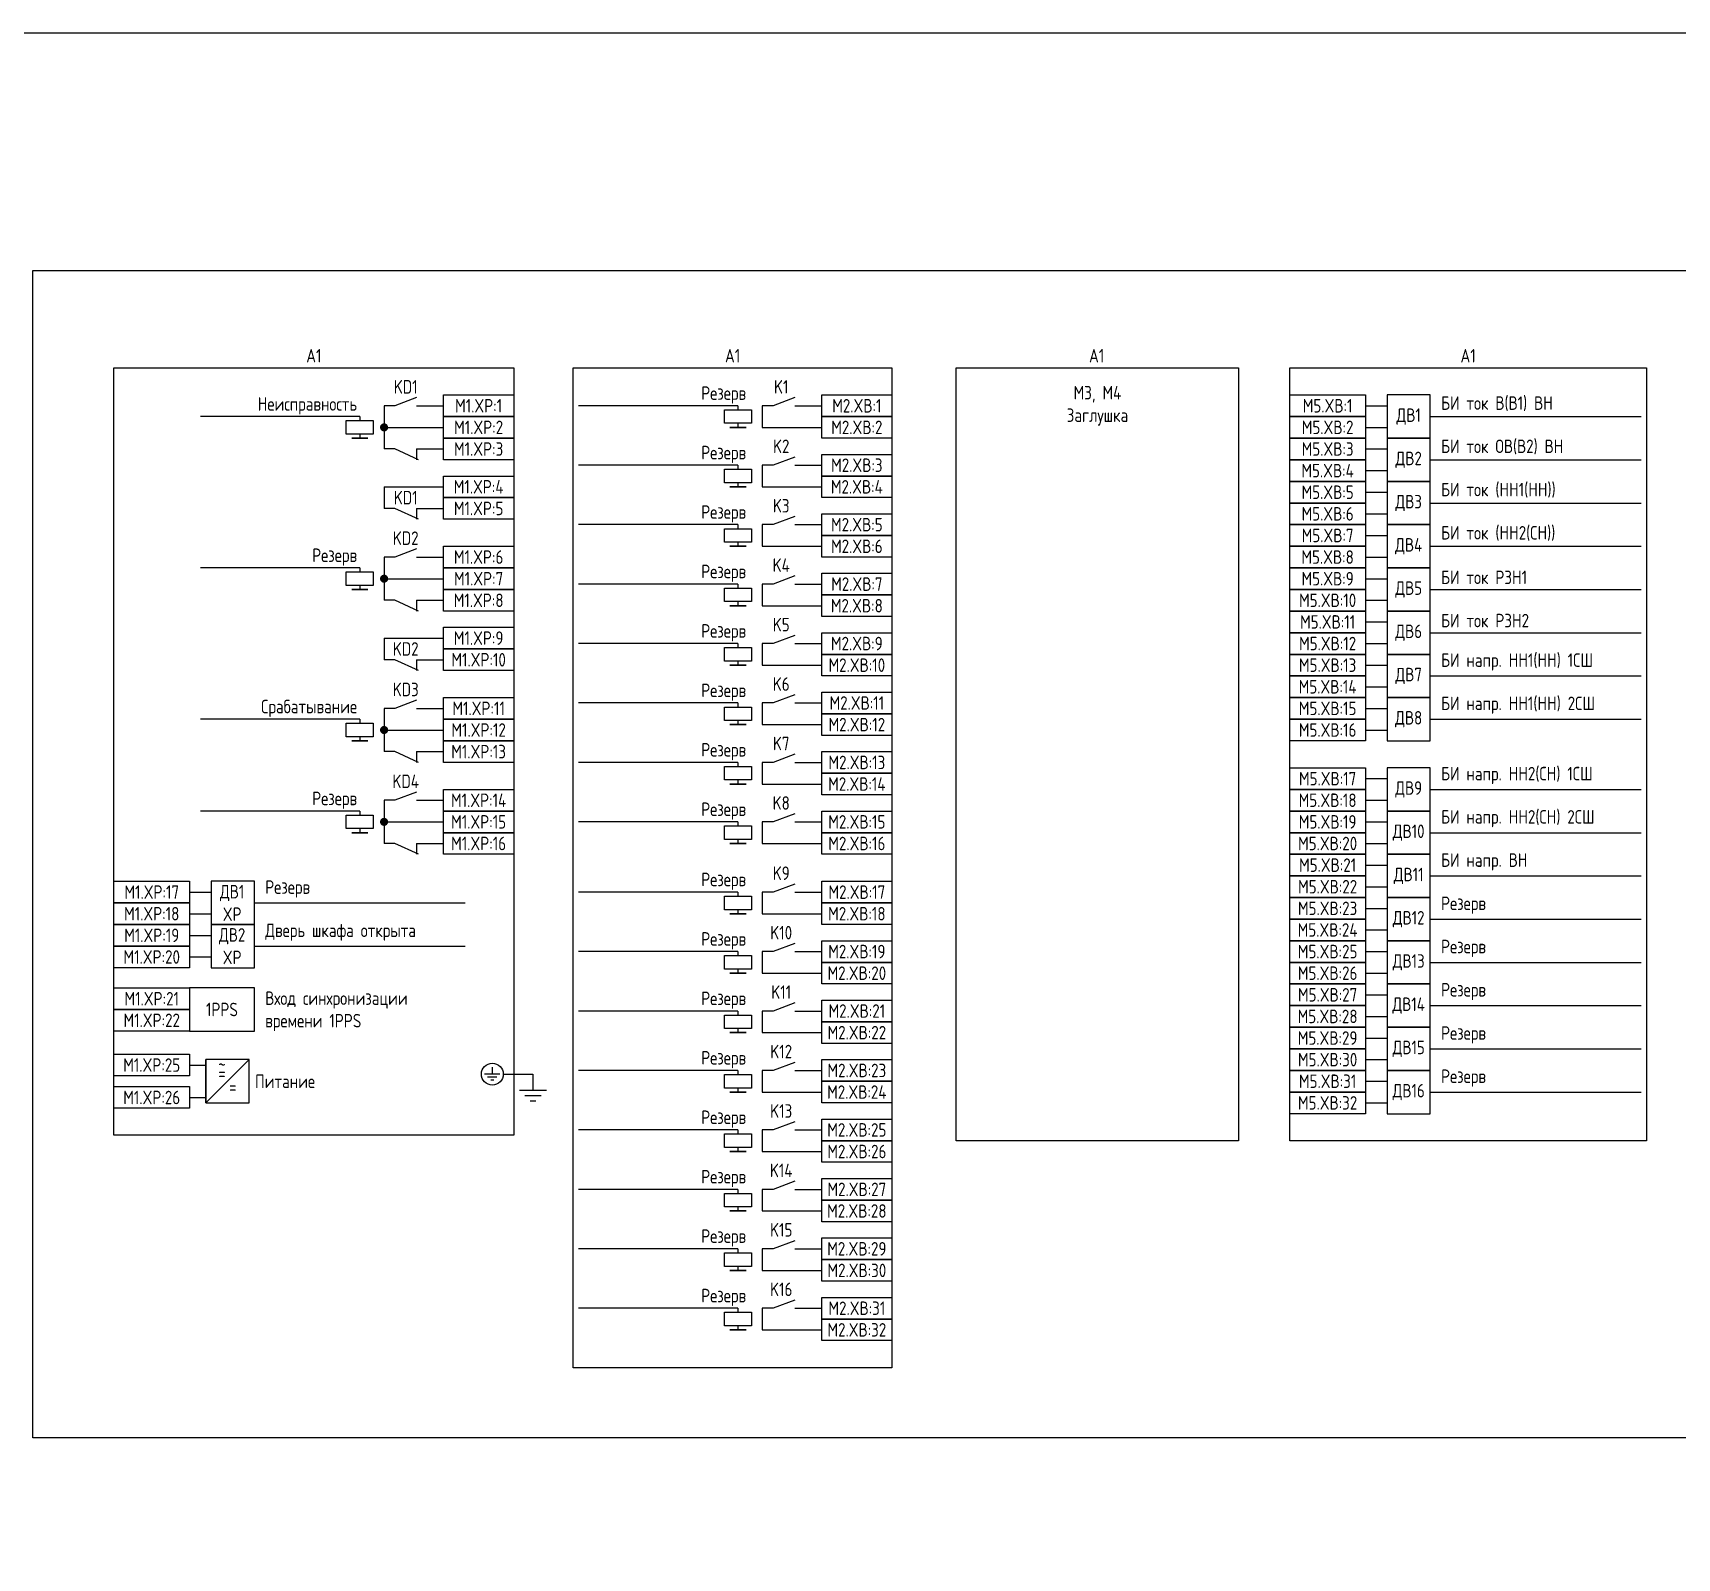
# Model space of a CAD drawing. Header units: millimetres. Extents: x -1117 to 5846, y -90 to 586.
# Drawn here: x 0 to 304.3, y 303.8 to 586 of the extents above; entities that cross this region are included whole.
import ezdxf

# ---------------------------------------------------------------- set-up
doc = ezdxf.new("R2010")
doc.units = ezdxf.units.MM
doc.styles.add('Gost_type_A', font='GOST_A.TTF')

# ---------------------------------------------------------------- blocks, each defined once
blk = doc.blocks.new('POINT')
at = {"const_width": 0.75}
blk.add_lwpolyline([(-0.375, 0, 1), (0.375, 0, 1)], format="xyb", close=True, dxfattribs=at)

msp = doc.modelspace()

# ---------------------------------------------------------------- linework, layer by layer
at = {"ltscale": 4.32}
for p, q in [((71, 518.5), (67, 517)), ((141, 518.5), (137, 517)), ((71.39, 507), (67, 509)), ((141, 507.5), (137, 506)), ((71.39, 496), (67, 498)), ((141, 496.5), (137, 495)), ((71, 490.5), (67, 489)), ((141, 485.5), (137, 484)), ((71.39, 479), (67, 481)), ((141, 474.5), (137, 473)), ((71.39, 468), (67, 470)), ((141, 463.5), (137, 462)), ((71, 462.5), (67, 461)), ((71.39, 451), (67, 453)), ((141, 452.5), (137, 451)), ((71, 445.5), (67, 444)), ((141, 441.5), (137, 440)), ((71.39, 434), (67, 436)), ((141, 428.5), (137, 427)), ((141, 417.5), (137, 416)), ((141, 406.5), (137, 405)), ((86.45, 393.32), (83.6, 393.32)), ((85.88, 392.75), (84.17, 392.75)), ((85.03, 394.6), (85.03, 393.32)), ((92.56, 393.32), (92.56, 390.32)), ((141, 395.5), (137, 394)), ((85.31, 392.18), (84.74, 392.18)), ((95.06, 390.32), (90.06, 390.32)), ((94.06, 389.32), (91.06, 389.32)), ((93.06, 388.32), (92.06, 388.32)), ((141, 384.5), (137, 383)), ((141, 373.5), (137, 372)), ((141, 362.5), (137, 361)), ((141, 351.5), (137, 350))]:
    msp.add_line(p, q, dxfattribs=at)
for p, q in [((60.5, 515), (31, 515)), ((60.5, 515), (60.5, 514.25)), ((130.5, 517), (101, 517)), ((130.5, 517), (130.5, 516.25)), ((246.63, 517), (250.63, 517)), ((258.63, 515), (297.63, 515)), ((60.5, 511.75), (60.5, 511)), ((130.5, 513.75), (130.5, 513)), ((246.63, 513), (250.63, 513)), ((71, 509), (71, 507)), ((246.63, 509), (250.63, 509)), ((130.5, 506), (101, 506)), ((130.5, 506), (130.5, 505.25)), ((258.63, 507), (297.63, 507)), ((130.5, 502.75), (130.5, 502)), ((246.63, 505), (250.63, 505)), ((65, 502), (65, 498)), ((246.63, 501), (250.63, 501)), ((71, 498), (71, 496)), ((246.63, 497), (250.63, 497)), ((258.63, 499), (297.63, 499)), ((130.5, 495), (101, 495)), ((130.5, 495), (130.5, 494.25)), ((246.63, 493), (250.63, 493)), ((130.5, 491.75), (130.5, 491)), ((258.63, 491), (297.63, 491)), ((60.5, 487), (31, 487)), ((60.5, 487), (60.5, 486.25)), ((246.63, 489), (250.63, 489)), ((130.5, 484), (101, 484)), ((130.5, 484), (130.5, 483.25)), ((246.63, 485), (250.63, 485)), ((60.5, 483.75), (60.5, 483)), ((71, 481), (71, 479)), ((246.63, 481), (250.63, 481)), ((258.63, 483), (297.63, 483)), ((130.5, 480.75), (130.5, 480)), ((246.63, 477), (250.63, 477)), ((258.63, 475), (297.63, 475)), ((65, 474), (65, 470)), ((130.5, 473), (101, 473)), ((130.5, 473), (130.5, 472.25)), ((246.63, 473), (250.63, 473)), ((71, 470), (71, 468)), ((130.5, 469.75), (130.5, 469)), ((246.63, 469), (250.63, 469)), ((258.63, 467), (297.63, 467)), ((246.63, 465), (250.63, 465)), ((130.5, 462), (101, 462)), ((130.5, 462), (130.5, 461.25)), ((246.63, 461), (250.63, 461)), ((60.5, 459), (31, 459)), ((60.5, 459), (60.5, 458.25)), ((130.5, 458.75), (130.5, 458)), ((246.63, 457), (250.63, 457)), ((258.63, 459), (297.63, 459)), ((60.5, 455.75), (60.5, 455)), ((71, 453), (71, 451)), ((130.5, 451), (101, 451)), ((130.5, 451), (130.5, 450.25)), ((130.5, 447.75), (130.5, 447)), ((246.63, 448), (250.63, 448)), ((258.63, 446), (297.63, 446)), ((60.5, 442), (31, 442)), ((60.5, 442), (60.5, 441.25)), ((246.63, 444), (250.63, 444)), ((60.5, 438.75), (60.5, 438)), ((130.5, 440), (101, 440)), ((130.5, 440), (130.5, 439.25)), ((246.63, 440), (250.63, 440)), ((71, 436), (71, 434)), ((130.5, 436.75), (130.5, 436)), ((246.63, 436), (250.63, 436)), ((258.63, 438), (297.63, 438)), ((246.63, 432), (250.63, 432)), ((258.63, 430), (297.63, 430)), ((29, 427), (33, 427)), ((130.5, 427), (101, 427)), ((130.5, 427), (130.5, 426.25)), ((246.63, 428), (250.63, 428)), ((29, 423), (33, 423)), ((41, 425), (80, 425)), ((130.5, 423.75), (130.5, 423)), ((246.63, 424), (250.63, 424)), ((246.63, 420), (250.63, 420)), ((258.63, 422), (297.63, 422)), ((29, 419), (33, 419)), ((41, 417), (80, 417)), ((29, 415), (33, 415)), ((130.5, 416), (101, 416)), ((130.5, 416), (130.5, 415.25)), ((246.63, 416), (250.63, 416)), ((258.63, 414), (297.63, 414)), ((130.5, 412.75), (130.5, 412)), ((246.63, 412), (250.63, 412)), ((246.63, 408), (250.63, 408)), ((130.5, 405), (101, 405)), ((130.5, 405), (130.5, 404.25)), ((258.63, 406), (297.63, 406)), ((130.5, 401.75), (130.5, 401)), ((246.63, 404), (250.63, 404)), ((246.63, 400), (250.63, 400)), ((32, 388), (32, 396)), ((32, 388), (40, 396)), ((246.63, 396), (250.63, 396)), ((258.63, 398), (297.63, 398)), ((87.05, 393.32), (92.56, 393.32)), ((130.5, 394), (101, 394)), ((130.5, 394), (130.5, 393.25)), ((130.5, 390.75), (130.5, 390)), ((246.63, 392), (250.63, 392)), ((258.63, 390), (297.63, 390)), ((246.63, 388), (250.63, 388)), ((130.5, 383), (101, 383)), ((130.5, 383), (130.5, 382.25)), ((130.5, 379.75), (130.5, 379)), ((130.5, 372), (101, 372)), ((130.5, 372), (130.5, 371.25)), ((130.5, 368.75), (130.5, 368)), ((130.5, 361), (101, 361)), ((130.5, 361), (130.5, 360.25)), ((130.5, 357.75), (130.5, 357)), ((130.5, 350), (101, 350)), ((130.5, 350), (130.5, 349.25)), ((130.5, 346.75), (130.5, 346))]:
    msp.add_line(p, q)
at = {"ltscale": 1.08}
for p, q in [((67, 517), (65, 517)), ((65, 517), (65, 509)), ((71, 517), (76, 517)), ((137, 517), (135, 517)), ((135, 517), (135, 513)), ((141, 517), (146, 517)), ((65, 513), (76, 513)), ((135, 513), (146, 513)), ((67, 509), (65, 509)), ((71, 509), (76, 509)), ((137, 506), (135, 506)), ((135, 506), (135, 502)), ((141, 506), (146, 506)), ((65, 502), (76, 502)), ((135, 502), (146, 502)), ((67, 498), (65, 498)), ((71, 498), (76, 498)), ((137, 495), (135, 495)), ((135, 495), (135, 491)), ((141, 495), (146, 495)), ((135, 491), (146, 491)), ((67, 489), (65, 489)), ((65, 489), (65, 481)), ((71, 489), (76, 489)), ((65, 485), (76, 485)), ((137, 484), (135, 484)), ((135, 484), (135, 480)), ((141, 484), (146, 484)), ((67, 481), (65, 481)), ((71, 481), (76, 481)), ((135, 480), (146, 480)), ((65, 474), (76, 474)), ((137, 473), (135, 473)), ((135, 473), (135, 469)), ((141, 473), (146, 473)), ((67, 470), (65, 470)), ((71, 470), (76, 470)), ((135, 469), (146, 469)), ((67, 461), (65, 461)), ((65, 461), (65, 453)), ((71, 461), (76, 461)), ((137, 462), (135, 462)), ((135, 462), (135, 458)), ((141, 462), (146, 462)), ((65, 457), (76, 457)), ((135, 458), (146, 458)), ((67, 453), (65, 453)), ((71, 453), (76, 453)), ((137, 451), (135, 451)), ((135, 451), (135, 447)), ((141, 451), (146, 451)), ((135, 447), (146, 447)), ((67, 444), (65, 444)), ((65, 444), (65, 436)), ((71, 444), (76, 444)), ((65, 440), (76, 440)), ((137, 440), (135, 440)), ((135, 440), (135, 436)), ((141, 440), (146, 440)), ((67, 436), (65, 436)), ((71, 436), (76, 436)), ((135, 436), (146, 436)), ((137, 427), (135, 427)), ((135, 427), (135, 423)), ((141, 427), (146, 427)), ((135, 423), (146, 423)), ((137, 416), (135, 416)), ((135, 416), (135, 412)), ((141, 416), (146, 416)), ((135, 412), (146, 412)), ((137, 405), (135, 405)), ((135, 405), (135, 401)), ((141, 405), (146, 405)), ((135, 401), (146, 401)), ((137, 394), (135, 394)), ((135, 394), (135, 390)), ((141, 394), (146, 394)), ((135, 390), (146, 390)), ((137, 383), (135, 383)), ((135, 383), (135, 379)), ((141, 383), (146, 383)), ((135, 379), (146, 379)), ((137, 372), (135, 372)), ((135, 372), (135, 368)), ((141, 372), (146, 372)), ((135, 368), (146, 368)), ((137, 361), (135, 361)), ((135, 361), (135, 357)), ((141, 361), (146, 361)), ((135, 357), (146, 357)), ((137, 350), (135, 350)), ((135, 350), (135, 346)), ((141, 350), (146, 350)), ((135, 346), (146, 346))]:
    msp.add_line(p, q, dxfattribs=at)
at = {"ltscale": 4}
for p, q in [((29, 395), (32, 395)), ((29, 389), (32, 389))]:
    msp.add_line(p, q, dxfattribs=at)
for points in [[(-1117.42, 586), (5845.64, 586), (5845.64, -90), (-1117.42, -90)], [(0, 542), (709.33, 542), (709.33, 326), (0, 326)], [(15, 524), (89, 524), (89, 382), (15, 382)], [(100, 524), (159, 524), (159, 339), (100, 339)], [(170.9, 524), (223.16, 524), (223.16, 381), (170.9, 381)], [(232.63, 524), (298.63, 524), (298.63, 381), (232.63, 381)], [(76, 519), (89, 519), (89, 515), (76, 515)], [(146, 519), (159, 519), (159, 515), (146, 515)], [(232.63, 519), (246.63, 519), (246.63, 515), (232.63, 515)], [(76, 515), (89, 515), (89, 511), (76, 511)], [(133, 516.25), (133, 513.75), (128, 513.75), (128, 516.25)], [(146, 515), (159, 515), (159, 511), (146, 511)], [(232.63, 515), (246.63, 515), (246.63, 511), (232.63, 511)], [(63, 514.25), (63, 511.75), (58, 511.75), (58, 514.25)], [(132, 513), (129, 513)], [(62, 511), (59, 511)], [(76, 511), (89, 511), (89, 507), (76, 507)], [(232.63, 511), (246.63, 511), (246.63, 507), (232.63, 507)], [(133, 505.25), (133, 502.75), (128, 502.75), (128, 505.25)], [(146, 508), (159, 508), (159, 504), (146, 504)], [(232.63, 507), (246.63, 507), (246.63, 503), (232.63, 503)], [(76, 504), (89, 504), (89, 500), (76, 500)], [(146, 504), (159, 504), (159, 500), (146, 500)], [(232.63, 503), (246.63, 503), (246.63, 499), (232.63, 499)], [(76, 500), (89, 500), (89, 496), (76, 496)], [(132, 502), (129, 502)], [(146, 497), (159, 497), (159, 493), (146, 493)], [(232.63, 499), (246.63, 499), (246.63, 495), (232.63, 495)], [(133, 494.25), (133, 491.75), (128, 491.75), (128, 494.25)], [(146, 493), (159, 493), (159, 489), (146, 489)], [(232.63, 495), (246.63, 495), (246.63, 491), (232.63, 491)], [(76, 491), (89, 491), (89, 487), (76, 487)], [(132, 491), (129, 491)], [(232.63, 491), (246.63, 491), (246.63, 487), (232.63, 487)], [(76, 487), (89, 487), (89, 483), (76, 483)], [(232.63, 487), (246.63, 487), (246.63, 483), (232.63, 483)], [(63, 486.25), (63, 483.75), (58, 483.75), (58, 486.25)], [(146, 486), (159, 486), (159, 482), (146, 482)], [(62, 483), (59, 483)], [(76, 483), (89, 483), (89, 479), (76, 479)], [(133, 483.25), (133, 480.75), (128, 480.75), (128, 483.25)], [(146, 482), (159, 482), (159, 478), (146, 478)], [(232.63, 483), (246.63, 483), (246.63, 479), (232.63, 479)], [(132, 480), (129, 480)], [(232.63, 479), (246.63, 479), (246.63, 475), (232.63, 475)], [(76, 476), (89, 476), (89, 472), (76, 472)], [(146, 475), (159, 475), (159, 471), (146, 471)], [(232.63, 475), (246.63, 475), (246.63, 471), (232.63, 471)], [(76, 472), (89, 472), (89, 468), (76, 468)], [(133, 472.25), (133, 469.75), (128, 469.75), (128, 472.25)], [(132, 469), (129, 469)], [(146, 471), (159, 471), (159, 467), (146, 467)], [(232.63, 471), (246.63, 471), (246.63, 467), (232.63, 467)], [(232.63, 467), (246.63, 467), (246.63, 463), (232.63, 463)], [(76, 463), (89, 463), (89, 459), (76, 459)], [(146, 464), (159, 464), (159, 460), (146, 460)], [(232.63, 463), (246.63, 463), (246.63, 459), (232.63, 459)], [(133, 461.25), (133, 458.75), (128, 458.75), (128, 461.25)], [(146, 460), (159, 460), (159, 456), (146, 456)], [(63, 458.25), (63, 455.75), (58, 455.75), (58, 458.25)], [(76, 459), (89, 459), (89, 455), (76, 455)], [(132, 458), (129, 458)], [(232.63, 459), (246.63, 459), (246.63, 455), (232.63, 455)], [(62, 455), (59, 455)], [(76, 455), (89, 455), (89, 451), (76, 451)], [(146, 453), (159, 453), (159, 449), (146, 449)], [(133, 450.25), (133, 447.75), (128, 447.75), (128, 450.25)], [(146, 449), (159, 449), (159, 445), (146, 445)], [(232.63, 450), (246.63, 450), (246.63, 446), (232.63, 446)], [(76, 446), (89, 446), (89, 442), (76, 442)], [(132, 447), (129, 447)], [(232.63, 446), (246.63, 446), (246.63, 442), (232.63, 442)], [(76, 442), (89, 442), (89, 438), (76, 438)], [(146, 442), (159, 442), (159, 438), (146, 438)], [(232.63, 442), (246.63, 442), (246.63, 438), (232.63, 438)], [(63, 441.25), (63, 438.75), (58, 438.75), (58, 441.25)], [(133, 439.25), (133, 436.75), (128, 436.75), (128, 439.25)], [(62, 438), (59, 438)], [(76, 438), (89, 438), (89, 434), (76, 434)], [(132, 436), (129, 436)], [(146, 438), (159, 438), (159, 434), (146, 434)], [(232.63, 438), (246.63, 438), (246.63, 434), (232.63, 434)], [(232.63, 434), (246.63, 434), (246.63, 430), (232.63, 430)], [(232.63, 430), (246.63, 430), (246.63, 426), (232.63, 426)], [(15, 429), (29, 429), (29, 425), (15, 425)], [(133, 426.25), (133, 423.75), (128, 423.75), (128, 426.25)], [(146, 429), (159, 429), (159, 425), (146, 425)], [(15, 425), (29, 425), (29, 421), (15, 421)], [(132, 423), (129, 423)], [(146, 425), (159, 425), (159, 421), (146, 421)], [(232.63, 426), (246.63, 426), (246.63, 422), (232.63, 422)], [(15, 421), (29, 421), (29, 417), (15, 417)], [(232.63, 422), (246.63, 422), (246.63, 418), (232.63, 418)], [(15, 417), (29, 417), (29, 413), (15, 413)], [(146, 418), (159, 418), (159, 414), (146, 414)], [(232.63, 418), (246.63, 418), (246.63, 414), (232.63, 414)], [(133, 415.25), (133, 412.75), (128, 412.75), (128, 415.25)], [(146, 414), (159, 414), (159, 410), (146, 410)], [(232.63, 414), (246.63, 414), (246.63, 410), (232.63, 410)], [(132, 412), (129, 412)], [(15, 409.28), (29, 409.28), (29, 405.28), (15, 405.28)], [(232.63, 410), (246.63, 410), (246.63, 406), (232.63, 406)], [(15, 405.28), (29, 405.28), (29, 401.28), (15, 401.28)], [(146, 407), (159, 407), (159, 403), (146, 403)], [(232.63, 406), (246.63, 406), (246.63, 402), (232.63, 402)], [(133, 404.25), (133, 401.75), (128, 401.75), (128, 404.25)], [(146, 403), (159, 403), (159, 399), (146, 399)], [(232.63, 402), (246.63, 402), (246.63, 398), (232.63, 398)], [(132, 401), (129, 401)], [(15, 397), (29, 397), (29, 393), (15, 393)], [(146, 396), (159, 396), (159, 392), (146, 392)], [(232.63, 398), (246.63, 398), (246.63, 394), (232.63, 394)], [(133, 393.25), (133, 390.75), (128, 390.75), (128, 393.25)], [(232.63, 394), (246.63, 394), (246.63, 390), (232.63, 390)], [(15, 391), (29, 391), (29, 387), (15, 387)], [(132, 390), (129, 390)], [(146, 392), (159, 392), (159, 388), (146, 388)], [(232.63, 390), (246.63, 390), (246.63, 386), (232.63, 386)], [(146, 385), (159, 385), (159, 381), (146, 381)], [(133, 382.25), (133, 379.75), (128, 379.75), (128, 382.25)], [(146, 381), (159, 381), (159, 377), (146, 377)], [(132, 379), (129, 379)], [(146, 374), (159, 374), (159, 370), (146, 370)], [(133, 371.25), (133, 368.75), (128, 368.75), (128, 371.25)], [(146, 370), (159, 370), (159, 366), (146, 366)], [(132, 368), (129, 368)], [(146, 363), (159, 363), (159, 359), (146, 359)], [(133, 360.25), (133, 357.75), (128, 357.75), (128, 360.25)], [(132, 357), (129, 357)], [(146, 359), (159, 359), (159, 355), (146, 355)], [(146, 352), (159, 352), (159, 348), (146, 348)], [(133, 349.25), (133, 346.75), (128, 346.75), (128, 349.25)], [(146, 348), (159, 348), (159, 344), (146, 344)], [(132, 346), (129, 346)]]:
    msp.add_lwpolyline(points, close=True)
for points in [[(250.63, 511), (258.63, 511), (258.63, 519), (250.63, 519)], [(250.63, 503), (258.63, 503), (258.63, 511), (250.63, 511)], [(250.63, 495), (258.63, 495), (258.63, 503), (250.63, 503)], [(250.63, 487), (258.63, 487), (258.63, 495), (250.63, 495)], [(250.63, 479), (258.63, 479), (258.63, 487), (250.63, 487)], [(250.63, 471), (258.63, 471), (258.63, 479), (250.63, 479)], [(250.63, 463), (258.63, 463), (258.63, 471), (250.63, 471)], [(250.63, 455), (258.63, 455), (258.63, 463), (250.63, 463)], [(250.63, 442), (258.63, 442), (258.63, 450), (250.63, 450)], [(250.63, 434), (258.63, 434), (258.63, 442), (250.63, 442)], [(250.63, 426), (258.63, 426), (258.63, 434), (250.63, 434)], [(33, 421), (41, 421), (41, 429), (33, 429)], [(250.63, 418), (258.63, 418), (258.63, 426), (250.63, 426)], [(33, 413), (41, 413), (41, 421), (33, 421)], [(250.63, 410), (258.63, 410), (258.63, 418), (250.63, 418)], [(29, 401.28), (41, 401.28), (41, 409.28), (29, 409.28)], [(250.63, 402), (258.63, 402), (258.63, 410), (250.63, 410)], [(250.63, 394), (258.63, 394), (258.63, 402), (250.63, 402)], [(32, 388), (40, 388), (40, 396), (32, 396)], [(250.63, 386), (258.63, 386), (258.63, 394), (250.63, 394)]]:
    msp.add_lwpolyline(points, close=True, dxfattribs=at)
msp.add_circle((85.03, 393.32), 2.02)

# ---------------------------------------------------------------- block references
for p in [(65, 513), (65, 485), (65, 457), (65, 440)]:
    msp.add_blockref('POINT', p)

# ---------------------------------------------------------------- texts
at = {"char_height": 2.5, "style": 'Gost_type_A'}
for s, insert, width, attachment_point, line_spacing_factor in [('A1', (52, 525), 74.0002, 8, 0.9), ('A1', (129.5, 525), 59, 8, 0.9), ('A1', (196.88, 525), 51.9747, 8, 0.9), ('A1', (265.63, 525), 66, 8, 0.9), ('Неисправность', (60, 517), 37, 6, 0.8), ('Резерв', (60, 489), 37, 6, 0.8), ('Срабатывание', (60, 461), 37, 6, 0.8), ('Резерв', (60, 444), 37, 6, 0.8)]:
    msp.add_mtext(s, dxfattribs=dict(at, insert=insert, width=width, attachment_point=attachment_point, line_spacing_factor=line_spacing_factor))
for s, insert, width, attachment_point in [('KD1', (69, 520.5), 8, 5), ('Резерв', (132, 519), 31.0015, 6), ('K1', (138.5, 520.5), 5, 5), ('M3, M4\\PЗаглушка', (197.03, 517), 52.2671, 5), ('M1.XP:1', (82.5, 517), 13, 5), ('M2.XВ:1', (152.5, 517), 13, 5), ('M5.XВ:1', (239.63, 517), 14, 5), ('БИ ток В(В1) ВН', (260.63, 516), 27.8465, 7), ('ДВ1', (254.63, 515), 7.9998, 5), ('M1.XP:2', (82.5, 513), 13, 5), ('M2.XВ:2', (152.5, 513), 13, 5), ('M5.XВ:2', (239.63, 513), 14, 5), ('M1.XP:3', (82.5, 509), 13, 5), ('Резерв', (132, 508), 31.0015, 6), ('K2', (138.5, 509.5), 5, 5), ('M5.XВ:3', (239.63, 509), 14, 5), ('ДВ2', (254.63, 507), 7.9998, 5), ('БИ ток ОВ(В2) ВН', (260.63, 508), 27.8465, 7), ('M2.XВ:3', (152.5, 506), 13, 5), ('M5.XВ:4', (239.63, 505), 14, 5), ('M1.XP:4', (82.5, 502), 13, 5), ('M2.XВ:4', (152.5, 502), 13, 5), ('M5.XВ:5', (239.63, 501), 14, 5), ('БИ ток (НН1(НН))', (260.63, 500), 31.722, 7), ('KD1', (69, 500), 8, 5), ('M1.XP:5', (82.5, 498), 13, 5), ('K3', (138.5, 498.5), 5, 5), ('ДВ3', (254.63, 499), 7.9998, 5), ('Резерв', (132, 497), 31.0015, 6), ('M2.XВ:5', (152.5, 495), 13, 5), ('M5.XВ:6', (239.63, 497), 14, 5), ('KD2', (69, 492.5), 8, 5), ('M5.XВ:7', (239.63, 493), 14, 5), ('БИ ток (НН2(СН))', (260.63, 492), 35.3442, 7), ('M1.XP:6', (82.5, 489), 13, 5), ('M2.XВ:6', (152.5, 491), 13, 5), ('M5.XВ:8', (239.63, 489), 14, 5), ('ДВ4', (254.63, 491), 7.9998, 5), ('Резерв', (132, 486), 31.0015, 6), ('K4', (138.5, 487.5), 5, 5), ('M1.XP:7', (82.5, 485), 13, 5), ('M2.XВ:7', (152.5, 484), 13, 5), ('M5.XВ:9', (239.63, 485), 14, 5), ('ДВ5', (254.63, 483), 7.9998, 5), ('БИ ток РЗН1', (260.63, 484), 33.6483, 7), ('M1.XP:8', (82.5, 481), 13, 5), ('M2.XВ:8', (152.5, 480), 13, 5), ('M5.XВ:10', (239.63, 481), 14, 5), ('M5.XВ:11', (239.63, 477), 14, 5), ('БИ ток РЗН2', (260.63, 476), 33.6483, 7), ('M1.XP:9', (82.5, 474), 13, 5), ('Резерв', (132, 475), 31.0015, 6), ('K5', (138.5, 476.5), 5, 5), ('ДВ6', (254.63, 475), 7.9998, 5), ('KD2', (69, 472), 8, 5), ('M2.XВ:9', (152.5, 473), 13, 5), ('M5.XВ:12', (239.63, 473), 14, 5), ('M1.XP:10', (82.5, 470), 13, 5), ('M2.XВ:10', (152.5, 469), 13, 5), ('M5.XВ:13', (239.63, 469), 14, 5), ('БИ напр. НН1(НН) 1СШ', (260.63, 468), 27.8465, 7), ('KD3', (69, 464.5), 8, 5), ('K6', (138.5, 465.5), 5, 5), ('M5.XВ:14', (239.63, 465), 14, 5), ('ДВ7', (254.63, 467), 7.9998, 5), ('Резерв', (132, 464), 31.0015, 6), ('M2.XВ:11', (152.5, 462), 13, 5), ('БИ напр. НН1(НН) 2СШ', (260.63, 460), 27.8465, 7), ('M1.XP:11', (82.5, 461), 13, 5), ('M5.XВ:15', (239.63, 461), 14, 5), ('ДВ8', (254.63, 459), 7.9998, 5), ('M1.XP:12', (82.5, 457), 13, 5), ('M2.XВ:12', (152.5, 458), 13, 5), ('M5.XВ:16', (239.63, 457), 14, 5), ('M1.XP:13', (82.5, 453), 13, 5), ('Резерв', (132, 453), 31.0015, 6), ('K7', (138.5, 454.5), 5, 5), ('M2.XВ:13', (152.5, 451), 13, 5), ('БИ напр. НН2(СН) 1СШ', (260.63, 447), 27.8465, 7), ('KD4', (69, 447.5), 8, 5), ('M2.XВ:14', (152.5, 447), 13, 5), ('M5.XВ:17', (239.63, 448), 14, 5), ('ДВ9', (254.63, 446), 7.9998, 5), ('M1.XP:14', (82.5, 444), 13, 5), ('K8', (138.5, 443.5), 5, 5), ('M5.XВ:18', (239.63, 444), 14, 5), ('Резерв', (132, 442), 31.0015, 6), ('БИ напр. НН2(СН) 2СШ', (260.63, 439), 27.8465, 7), ('M1.XP:15', (82.5, 440), 13, 5), ('M2.XВ:15', (152.5, 440), 13, 5), ('M5.XВ:19', (239.63, 440), 14, 5), ('ДВ10', (254.63, 438), 7.9998, 5), ('M1.XP:16', (82.5, 436), 13, 5), ('M2.XВ:16', (152.5, 436), 13, 5), ('M5.XВ:20', (239.63, 436), 14, 5), ('M5.XВ:21', (239.63, 432), 14, 5), ('БИ напр. ВН', (260.63, 431), 27.8465, 7), ('Резерв', (43, 426), 37, 7), ('Резерв', (132, 429), 31.0015, 6), ('K9', (138.5, 430.5), 5, 5), ('M5.XВ:22', (239.63, 428), 14, 5), ('ДВ11', (254.63, 430), 7.9998, 5), ('M1.XP:17', (22, 427), 14, 5), ('ДВ1 XP', (36.88, 425), 7.7588, 5), ('M2.XВ:17', (152.5, 427), 13, 5), ('Резерв', (260.63, 423), 27.8465, 7), ('M1.XP:18', (22, 423), 14, 5), ('M2.XВ:18', (152.5, 423), 13, 5), ('M5.XВ:23', (239.63, 424), 14, 5), ('ДВ12', (254.63, 422), 7.9998, 5), ('M1.XP:19', (22, 419), 14, 5), ('ДВ2 XP', (36.88, 417), 7.7588, 5), ('Дверь шкафа открыта', (43, 418), 37, 7), ('K10', (138.5, 419.5), 5, 5), ('M5.XВ:24', (239.63, 420), 14, 5), ('Резерв', (132, 418), 31.0015, 6), ('M2.XВ:19', (152.5, 416), 13, 5), ('M5.XВ:25', (239.63, 416), 14, 5), ('Резерв', (260.63, 415), 27.8465, 7), ('M1.XP:20', (22, 415), 14, 5), ('ДВ13', (254.63, 414), 7.9998, 5), ('M2.XВ:20', (152.5, 412), 13, 5), ('M5.XВ:26', (239.63, 412), 14, 5), ('M1.XP:21', (22, 407.28), 14, 5), ('Вход синхронизации\\Pвремени 1PPS', (43, 401.28), 35.9749, 7), ('Резерв', (132, 407), 31.0015, 6), ('K11', (138.5, 408.5), 5, 5), ('M5.XВ:27', (239.63, 408), 14, 5), ('Резерв', (260.63, 407), 27.8465, 7), ('1PPS', (35, 405.28), 12, 5), ('M2.XВ:21', (152.5, 405), 13, 5), ('M5.XВ:28', (239.63, 404), 14, 5), ('ДВ14', (254.63, 406), 7.9998, 5), ('M1.XP:22', (22, 403.28), 14, 5), ('M2.XВ:22', (152.5, 401), 13, 5), ('Резерв', (260.63, 399), 27.8465, 7), ('K12', (138.5, 397.5), 5, 5), ('M5.XВ:29', (239.63, 400), 14, 5), ('ДВ15', (254.63, 398), 7.9998, 5), ('M1.XP:25', (22, 395), 13.9956, 5), ('Резерв', (132, 396), 31.0015, 6), ('M5.XВ:30', (239.63, 396), 14, 5), ('~', (35, 395.03), 2.7, 5), ('=', (35, 393.53), 6, 5), ('Питание', (46.67, 391.99), 11.3452, 5), ('M2.XВ:23', (152.5, 394), 13, 5), ('M5.XВ:31', (239.63, 392), 14, 5), ('Резерв', (260.63, 391), 27.8465, 7), ('M1.XP:26', (22, 389), 13.9956, 5), ('=', (37, 391), 6, 5), ('M2.XВ:24', (152.5, 390), 13, 5), ('ДВ16', (254.63, 390), 7.9998, 5), ('Резерв', (132, 385), 31.0015, 6), ('K13', (138.5, 386.5), 5, 5), ('M5.XВ:32', (239.63, 388), 14, 5), ('M2.XВ:25', (152.5, 383), 13, 5), ('M2.XВ:26', (152.5, 379), 13, 5), ('Резерв', (132, 374), 31.0015, 6), ('K14', (138.5, 375.5), 5, 5), ('M2.XВ:27', (152.5, 372), 13, 5), ('M2.XВ:28', (152.5, 368), 13, 5), ('K15', (138.5, 364.5), 5, 5), ('Резерв', (132, 363), 31.0015, 6), ('M2.XВ:29', (152.5, 361), 13, 5), ('M2.XВ:30', (152.5, 357), 13, 5), ('Резерв', (132, 352), 31.0015, 6), ('K16', (138.5, 353.5), 5, 5), ('M2.XВ:31', (152.5, 350), 13, 5), ('M2.XВ:32', (152.5, 346), 13, 5)]:
    msp.add_mtext(s, dxfattribs=dict(at, insert=insert, width=width, attachment_point=attachment_point))

doc.saveas('drawing.dxf')
